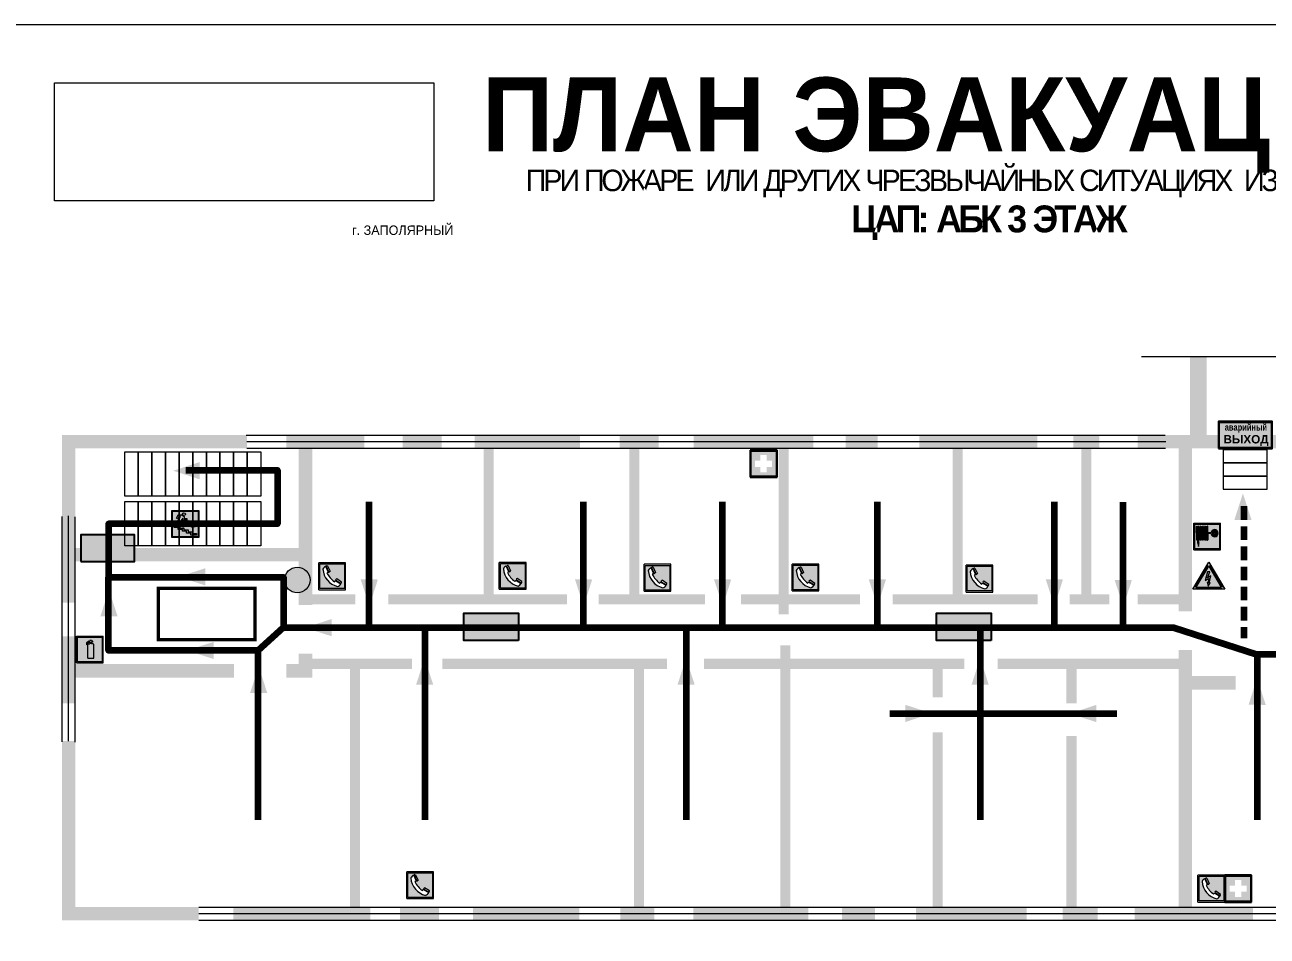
# Model space of a CAD drawing. Header units: millimetres. Extents: x 13114 to 67229, y 22859 to 38520.
# Drawn here: x 30432.7 to 30803, y 36468.5 to 36740.1 of the extents above; entities that cross this region are included whole.
import ezdxf

# ---------------------------------------------------------------- set-up
doc = ezdxf.new("R2010")
doc.units = ezdxf.units.MM
doc.linetypes.add('{ Wide Dash }', pattern=[12, 4, -2, 4, -2])
doc.layers.add('План_Штампы', color=7, linetype='Continuous')
doc.styles.add('обычный', font='arial.ttf')
picture_1 = doc.add_image_def('image1.jpg', size_in_pixel=(337, 105))

# ---------------------------------------------------------------- blocks, each defined once
blk = doc.blocks.new('A$C7B4425F7')
at = {"true_color": 0xffffff}
blk.add_hatch(color=7, dxfattribs=at).paths.add_polyline_path([(0, 0), (-16, 0), (-16, -8), (0, -8)])
h = blk.add_hatch(color=126)
h.paths.add_polyline_path([(-0.2, -0.2), (-15.8, -0.2), (-15.8, -7.8), (-0.2, -7.8)])
h.paths.add_polyline_path([(-11.76, -2.03), (-11.76, -3.66), (-11.17, -3.66, -0.568275), (-11.17, -6.18), (-12.58, -6.18), (-12.58, -2.03)], flags=16)
h.paths.add_polyline_path([(-13.33, -4.12, -0.495768), (-13.59, -6.18), (-15.03, -6.18), (-15.03, -2.03), (-13.59, -2.03, -0.487973)], flags=16)
h.paths.add_polyline_path([(-10.25, -2.03), (-9.48, -2.03), (-9.48, -6.18), (-10.25, -6.18)], flags=16)
h.paths.add_polyline_path([(-13.84, -3.69), (-14.24, -3.69), (-14.24, -3.03), (-13.9, -3.03, -0.692621)], flags=0)
h.paths.add_polyline_path([(-9.15, -2.03), (-8.4, -2.03), (-8.04, -3.07), (-7.68, -2.03), (-6.93, -2.03), (-7.64, -4.1), (-6.93, -6.18), (-7.68, -6.18), (-8.04, -5.14), (-8.4, -6.18), (-9.15, -6.18), (-8.44, -4.1)], flags=16)
h.paths.add_polyline_path([(-11.76, -4.46), (-11.42, -4.46, -0.692621), (-11.36, -5.12), (-11.76, -5.12)], flags=0)
h.paths.add_polyline_path([(-13.9, -5.2), (-14.24, -5.2), (-14.24, -4.55), (-13.84, -4.55, -0.708038)], flags=0)
edge = h.paths.add_edge_path(flags=16)
edge.add_ellipse((-5.51, -4.08), major_axis=(0, 2.05), ratio=0.586184, start_angle=0, end_angle=360)
edge = h.paths.add_edge_path(flags=0)
edge.add_ellipse((-5.51, -4.08), major_axis=(0, 1.14), ratio=0.454828, start_angle=0, end_angle=360)
h.paths.add_polyline_path([(-4.13, -4.96, 0.377264), (-3.48, -4.52, 0.0555), (-3.16, -2.03), (-1.66, -2.03), (-1.66, -4.96), (-0.96, -4.96), (-0.96, -7.01), (-1.75, -7.01), (-1.75, -6.18), (-3.3, -6.18), (-3.3, -7.02), (-4.13, -7.02)], flags=16)
h.paths.add_polyline_path([(-2.73, -2.91), (-2.28, -2.91), (-2.28, -4.96), (-3.05, -4.96, 0.079136)], flags=0)
at = {"color": 126}
blk.add_lwpolyline([(-16, -8), (0, -8), (0, 0), (-16, 0)], close=True, dxfattribs=at)
blk = doc.blocks.new('вниз')
at = {"lineweight": 0, "true_color": 0xffffff}
h = blk.add_hatch(color=7, dxfattribs=at)
h.dxf.hatch_style = 1
h.paths.add_polyline_path([(40994.51, -4472.22), (40986.51, -4472.22), (40986.51, -4480.22), (40994.51, -4480.22)])
h.paths.add_polyline_path([(40994.31, -4472.42), (40994.31, -4480.01), (40986.71, -4480.01), (40986.71, -4472.42)], flags=16)
h.paths.add_polyline_path([(40988.43, -4473.53), (40989.43, -4473.53), (40990.19, -4473.96), (40990.19, -4474.6), (40991, -4474.6), (40991, -4475.06), (40989.73, -4475.06), (40989.73, -4474.46), (40989.3, -4475.18), (40990.17, -4475.7), (40990.17, -4477.11), (40989.63, -4477.11), (40989.63, -4476.01), (40988.94, -4475.59), (40988.94, -4476.46), (40988.94, -4476.46), (40987.47, -4476.46), (40987.26, -4476.46), (40987.26, -4475.92), (40988.4, -4475.92), (40988.4, -4475.2), (40989.1, -4473.99), (40988.66, -4473.99), (40988.24, -4474.7), (40987.86, -4474.47), (40988.41, -4473.56)], flags=0)
h.paths.add_polyline_path([(40990.55, -4473.29, -1), (40989.69, -4473.29, -1)], flags=0)
h.paths.add_polyline_path([(40988.85, -4476.89), (40988.85, -4477.43), (40990.1, -4477.43), (40990.1, -4477.99), (40991.34, -4477.99), (40991.34, -4478.54), (40992.59, -4478.54), (40992.59, -4479.09), (40993.83, -4479.09), (40993.83, -4479.52), (40992.17, -4479.52), (40992.17, -4478.97), (40990.91, -4478.97), (40990.91, -4478.41), (40989.68, -4478.41), (40989.68, -4477.86), (40988.43, -4477.86), (40988.43, -4477.31), (40987.6, -4477.31), (40987.18, -4477.31), (40987.18, -4476.89)], flags=0)
h.paths.add_polyline_path([(40991.61, -4475.33), (40993.12, -4476.2), (40992.9, -4475.27), (40993.48, -4475.6), (40993.83, -4476.88), (40992.56, -4477.22), (40991.97, -4476.88), (40992.9, -4476.61), (40991.38, -4475.74), (40991.58, -4475.39)], flags=0)
h.paths.add_polyline_path([(40990.19, -4473.96), (40989.43, -4473.53), (40988.43, -4473.53), (40988.41, -4473.56), (40987.86, -4474.47), (40988.24, -4474.7), (40988.66, -4473.99), (40989.1, -4473.99), (40988.4, -4475.2), (40988.4, -4475.92), (40987.26, -4475.92), (40987.26, -4476.46), (40987.47, -4476.46), (40988.94, -4476.46), (40988.94, -4476.27), (40988.94, -4475.59), (40989.63, -4476.01), (40989.63, -4477.11), (40990.17, -4477.11), (40990.17, -4475.7), (40989.3, -4475.18), (40989.73, -4474.46), (40989.73, -4475.06), (40991, -4475.06), (40991, -4474.6), (40990.19, -4474.6)], flags=0)
h.paths.add_polyline_path([(40990.55, -4473.29, 1), (40989.69, -4473.29, 1)], flags=0)
h.paths.add_polyline_path([(40991.61, -4475.33), (40991.58, -4475.39), (40991.38, -4475.74), (40992.9, -4476.61), (40991.97, -4476.88), (40992.56, -4477.22), (40993.83, -4476.88), (40993.48, -4475.6), (40992.9, -4475.27), (40993.12, -4476.2)], flags=0)
h.paths.add_polyline_path([(40990.1, -4477.43), (40988.85, -4477.43), (40988.85, -4476.89), (40987.18, -4476.89), (40987.18, -4477.31), (40987.6, -4477.31), (40988.43, -4477.31), (40988.43, -4477.86), (40989.68, -4477.86), (40989.68, -4478.41), (40990.91, -4478.41), (40990.91, -4478.97), (40992.17, -4478.97), (40992.17, -4479.52), (40993.83, -4479.52), (40993.83, -4479.09), (40992.59, -4479.09), (40992.59, -4478.54), (40991.34, -4478.54), (40991.34, -4477.99), (40990.1, -4477.99)], flags=0)
at = {"lineweight": 0}
h = blk.add_hatch(color=126, dxfattribs=at)
h.dxf.hatch_style = 1
h.paths.add_polyline_path([(40994.31, -4472.42), (40986.71, -4472.42), (40986.71, -4480.01), (40994.31, -4480.01)])
h.paths.add_polyline_path([(40988.43, -4473.53), (40989.43, -4473.53), (40990.19, -4473.96), (40990.19, -4474.6), (40991, -4474.6), (40991, -4475.06), (40989.73, -4475.06), (40989.73, -4474.46), (40989.3, -4475.18), (40990.17, -4475.7), (40990.17, -4477.11), (40989.63, -4477.11), (40989.63, -4476.01), (40988.94, -4475.59), (40988.94, -4476.46), (40988.94, -4476.46), (40987.47, -4476.46), (40987.26, -4476.46), (40987.26, -4475.92), (40988.4, -4475.92), (40988.4, -4475.2), (40989.1, -4473.99), (40988.66, -4473.99), (40988.24, -4474.7), (40987.86, -4474.47), (40988.41, -4473.56)], flags=16)
h.paths.add_polyline_path([(40990.55, -4473.29, -1), (40989.69, -4473.29, -1)], flags=16)
h.paths.add_polyline_path([(40988.85, -4476.89), (40988.85, -4477.43), (40990.1, -4477.43), (40990.1, -4477.99), (40991.34, -4477.99), (40991.34, -4478.54), (40992.59, -4478.54), (40992.59, -4479.09), (40993.83, -4479.09), (40993.83, -4479.52), (40992.17, -4479.52), (40992.17, -4478.97), (40990.91, -4478.97), (40990.91, -4478.41), (40989.68, -4478.41), (40989.68, -4477.86), (40988.43, -4477.86), (40988.43, -4477.31), (40987.6, -4477.31), (40987.18, -4477.31), (40987.18, -4476.89)], flags=16)
h.paths.add_polyline_path([(40991.61, -4475.33), (40993.12, -4476.2), (40992.9, -4475.27), (40993.48, -4475.6), (40993.83, -4476.88), (40992.56, -4477.22), (40991.97, -4476.88), (40992.9, -4476.61), (40991.38, -4475.74), (40991.58, -4475.39)], flags=16)
at = {"lineweight": 0, "true_color": 0xffffff}
h = blk.add_hatch(color=7, dxfattribs=at)
h.dxf.hatch_style = 1
h.paths.add_polyline_path([(40989.73, -4474.46), (40989.73, -4475.06), (40991, -4475.06), (40991, -4474.6), (40990.19, -4474.6), (40990.19, -4473.96), (40989.43, -4473.53), (40988.43, -4473.53), (40988.41, -4473.56), (40987.86, -4474.47), (40988.24, -4474.7), (40988.66, -4473.99), (40989.1, -4473.99), (40988.4, -4475.2), (40988.4, -4475.92), (40987.26, -4475.92), (40987.26, -4476.46), (40987.47, -4476.46), (40988.94, -4476.46), (40988.94, -4475.59), (40989.63, -4476.01), (40989.63, -4477.11), (40990.17, -4477.11), (40990.17, -4475.7), (40989.3, -4475.18)])
h.paths.add_polyline_path([(40989.69, -4473.29, 1), (40990.55, -4473.29, 1)])
h.paths.add_polyline_path([(40991.61, -4475.33), (40991.58, -4475.39), (40991.38, -4475.74), (40992.9, -4476.61), (40991.97, -4476.88), (40992.56, -4477.22), (40993.83, -4476.88), (40993.48, -4475.6), (40992.9, -4475.27), (40993.12, -4476.2)])
h.paths.add_polyline_path([(40990.1, -4477.43), (40988.85, -4477.43), (40988.85, -4476.89), (40987.18, -4476.89), (40987.18, -4477.31), (40987.6, -4477.31), (40988.43, -4477.31), (40988.43, -4477.86), (40989.68, -4477.86), (40989.68, -4478.41), (40990.91, -4478.41), (40990.91, -4478.97), (40992.17, -4478.97), (40992.17, -4479.52), (40993.83, -4479.52), (40993.83, -4479.09), (40992.59, -4479.09), (40992.59, -4478.54), (40991.34, -4478.54), (40991.34, -4477.99), (40990.1, -4477.99)])
at = {"color": 126, "lineweight": 0}
for points in [[(40986.51, -4472.22), (40994.51, -4472.22), (40994.51, -4480.22), (40986.51, -4480.22)], [(40986.71, -4472.42), (40994.31, -4472.42), (40994.31, -4480.01), (40986.71, -4480.01)]]:
    blk.add_lwpolyline(points, close=True, dxfattribs=at)
for points in [[(40987.6, -4477.31), (40987.18, -4477.31), (40987.18, -4476.89), (40988.85, -4476.89), (40988.85, -4477.43), (40990.1, -4477.43), (40990.1, -4477.99), (40991.34, -4477.99), (40991.34, -4478.54), (40992.59, -4478.54), (40992.59, -4479.09), (40993.83, -4479.09), (40993.83, -4479.52), (40992.17, -4479.52), (40992.17, -4478.97), (40990.91, -4478.97), (40990.91, -4478.41), (40989.68, -4478.41), (40989.68, -4477.86), (40988.43, -4477.86), (40988.43, -4477.31), (40987.6, -4477.31)], [(40987.47, -4476.46), (40987.26, -4476.46), (40987.26, -4475.92), (40988.4, -4475.92), (40988.4, -4475.2), (40989.1, -4473.99), (40988.66, -4473.99), (40988.24, -4474.7), (40987.86, -4474.47), (40988.41, -4473.56), (40988.43, -4473.53), (40989.43, -4473.53), (40990.19, -4473.96), (40990.19, -4474.6), (40991, -4474.6), (40991, -4475.06), (40989.73, -4475.06), (40989.73, -4474.46), (40989.3, -4475.18), (40990.17, -4475.7), (40990.17, -4477.11), (40989.63, -4477.11), (40989.63, -4476.01), (40988.94, -4475.59), (40988.94, -4476.46)], [(40987.47, -4476.46), (40988.94, -4476.46), (40988.94, -4476.27)], [(40991.58, -4475.39), (40991.38, -4475.74), (40992.9, -4476.61), (40991.97, -4476.88), (40992.56, -4477.22), (40993.83, -4476.88), (40993.48, -4475.6), (40992.9, -4475.27), (40993.12, -4476.2), (40991.61, -4475.33), (40991.58, -4475.39)]]:
    blk.add_lwpolyline(points, dxfattribs=at)
blk.add_circle((40990.12, -4473.29), 0.432, dxfattribs=at)
blk = doc.blocks.new('A$C32E8229D')
at = {"true_color": 0xffffff}
blk.add_hatch(color=7, dxfattribs=at).paths.add_polyline_path([(0, 0), (0, -8), (16, -8), (16, 0)])
h = blk.add_hatch(color=126)
h.paths.add_polyline_path([(0.2, -0.2), (15.8, -0.2), (15.8, -7.8), (0.2, -7.8)])
h.paths.add_polyline_path([(13.49, -2.05), (12.08, -2.05), (11.37, -2.63, 0.162397), (11.29, -2.84), (11.29, -3.63), (10.35, -3.63), (10.35, -4.05), (11.68, -4.05), (11.68, -3.48), (12.26, -4.28), (11.29, -5.1), (11.29, -6.78), (11.85, -6.78), (11.85, -5.44), (12.8, -4.64), (12.8, -5.94), (14.46, -5.94), (14.46, -5.39), (13.45, -5.39), (13.45, -3.97), (12.46, -2.59), (13.15, -2.59), (13.69, -3.34), (14.18, -3)], flags=16)
h.paths.add_polyline_path([(10.74, -1.82, 1), (11.8, -1.82, 1)], flags=16)
h.paths.add_polyline_path([(9.39, -3.59), (5.99, -3.59), (6.56, -3.03), (5.91, -3.03), (5.1, -3.83), (5.91, -4.64), (6.56, -4.64), (5.99, -4.09), (9.39, -4.09)], flags=16)
h.paths.add_polyline_path([(4.29, -1.08), (1.72, -1.08), (1.72, -6.6), (4.29, -6.6)], flags=16)
at = {"color": 126}
blk.add_lwpolyline([(16, -8), (0, -8), (0, 0), (16, 0)], close=True, dxfattribs=at)
blk = doc.blocks.new('A$C7B8C2D5B')
at = {"lineweight": 0}
h = blk.add_hatch(color=5, dxfattribs=at)
h.dxf.hatch_style = 1
h.paths.add_polyline_path([(1.4, -3.02, 1), (-2.11, -3.02, 1)])
at = {"color": 5, "lineweight": 0}
blk.add_circle((-0.36, -3.02), 1.75, dxfattribs=at)
blk = doc.blocks.new('A$C41C009D9')
at = {"true_color": 0xffffff}
blk.add_hatch(color=7, dxfattribs=at).paths.add_polyline_path([(0, 8), (-16, 8), (-16, 0), (0, 0)])
h = blk.add_hatch(color=126)
h.dxf.hatch_style = 1
h.paths.add_polyline_path([(-15.8, 7.8), (-15.8, 0.2), (-0.2, 0.2), (-0.2, 7.8)])
at = {"color": 126}
for points in [[(-16, 0), (0, 0), (0, 8), (-16, 8)], [(-16, 0), (0, 0), (0, 8), (-16, 8)], [(-15.8, 7.8), (-0.2, 7.8), (-0.2, 0.2), (-15.8, 0.2)]]:
    blk.add_lwpolyline(points, close=True, dxfattribs=at)
at = {"color": 7, "true_color": 0xffffff, "insert": (-15.8, 7.3), "char_height": 2.5, "width": 15.5999, "attachment_point": 1, "style": 'обычный'}
blk.add_mtext('\\pi1.6133;{\\fArial|b1|i0|c204|p34;\\H0.8x;\\W0.8;аварийный\\H1.25x;\\W1;\\P\\pi1.2327;ВЫХОД}', dxfattribs=at)
blk = doc.blocks.new('A$C3AD82952')
at = {"true_color": 0xf5f5ff}
h = blk.add_hatch(color=7, dxfattribs=at)
h.dxf.hatch_style = 1
h.paths.add_polyline_path([(8.21, 8.73, 0.414214), (7.89, 9.05), (7.22, 9.05), (7.22, 9.92), (7.59, 9.92, 1), (7.57, 10.36), (7.22, 10.36), (7.22, 10.6), (6.43, 10.6), (6.43, 10.36), (6.01, 10.36), (4.74, 9.59), (4.74, 8.69), (4.98, 8.73), (4.98, 9.26), (6.12, 9.91), (6.43, 9.91), (6.43, 9.05), (5.76, 9.05, 0.414214), (5.44, 8.73), (5.44, 2.2), (8.21, 2.2)], flags=0)
h.paths.add_polyline_path([(12.8, 12.8), (0, 12.8), (0, 0), (12.8, 0)])
h.paths.add_polyline_path([(0.51, 12.29), (12.29, 12.29), (12.29, 0.51), (0.51, 0.51)], flags=16)
h.paths.add_polyline_path([(4.74, 9.59), (6.01, 10.36), (6.43, 10.36), (6.43, 10.6), (7.22, 10.6), (7.22, 10.36), (7.59, 10.36, -0.94586), (7.59, 9.92), (7.22, 9.92), (7.22, 9.05), (7.89, 9.05, -0.414214), (8.21, 8.73), (8.21, 2.2), (5.44, 2.2), (5.44, 8.73, -0.414214), (5.76, 9.05), (6.43, 9.05), (6.43, 9.91), (6.12, 9.91), (4.98, 9.26), (4.98, 8.73), (4.74, 8.69)], flags=0)
h = blk.add_hatch(color=242)
h.dxf.hatch_style = 1
h.paths.add_polyline_path([(12.29, 12.29), (0.51, 12.29), (0.51, 0.51), (12.29, 0.51)])
h.paths.add_polyline_path([(4.74, 8.69), (4.74, 9.59), (6.01, 10.36), (6.43, 10.36), (6.43, 10.6), (7.22, 10.6), (7.22, 10.36), (7.59, 10.36, -0.94586), (7.59, 9.92), (7.22, 9.92), (7.22, 9.05), (7.89, 9.05, -0.414214), (8.21, 8.73), (8.21, 2.2), (5.44, 2.2), (5.44, 8.73, -0.414214), (5.76, 9.05), (6.43, 9.05), (6.43, 9.91), (6.12, 9.91), (4.98, 9.26), (4.98, 8.73)], flags=16)
h = blk.add_hatch(color=7, dxfattribs=at)
h.dxf.hatch_style = 1
h.paths.add_polyline_path([(8.21, 8.73, 0.414214), (7.89, 9.05), (7.22, 9.05), (7.22, 9.92), (7.59, 9.92, 1), (7.57, 10.36), (7.22, 10.36), (7.22, 10.6), (6.43, 10.6), (6.43, 10.36), (6.01, 10.36), (4.74, 9.59), (4.74, 8.69), (4.98, 8.73), (4.98, 9.26), (6.12, 9.91), (6.43, 9.91), (6.43, 9.05), (5.76, 9.05, 0.414214), (5.44, 8.73), (5.44, 2.2), (8.21, 2.2)])
at = {"color": 242, "lineweight": 5}
for p, q in [((0, 0), (0, 12.8)), ((0, 12.8), (12.8, 12.8)), ((12.8, 0), (12.8, 12.8)), ((6.01, 10.36), (4.74, 9.59)), ((4.74, 9.59), (4.74, 8.69)), ((4.74, 8.69), (4.98, 8.73)), ((4.98, 9.26), (6.12, 9.91)), ((4.98, 8.73), (4.98, 9.26)), ((5.44, 2.2), (5.44, 8.73)), ((5.76, 9.05), (6.43, 9.05)), ((6.01, 10.36), (6.43, 10.36)), ((6.12, 9.91), (6.43, 9.91)), ((7.22, 10.6), (6.43, 10.6)), ((6.43, 10.6), (6.43, 10.36)), ((6.43, 9.91), (6.43, 9.05)), ((7.22, 10.36), (7.22, 10.6)), ((7.59, 10.36), (7.22, 10.36)), ((7.22, 9.05), (7.22, 9.92)), ((7.59, 9.92), (7.22, 9.92)), ((7.89, 9.05), (7.22, 9.05)), ((8.21, 2.2), (8.21, 8.73)), ((0, 0), (12.8, 0)), ((5.44, 2.2), (8.21, 2.2))]:
    blk.add_line(p, q, dxfattribs=at)
blk.add_lwpolyline([(0.51, 12.29), (12.29, 12.29), (12.29, 0.51), (0.51, 0.51)], close=True, dxfattribs=at)
for centre, radius, start, end in [((5.76, 8.73), 0.32, 90, 180), ((7.58, 10.14), 0.223, 273.18746, 86.81254), ((7.89, 8.73), 0.32, 0, 90)]:
    blk.add_arc(centre, radius, start, end, dxfattribs=at)
blk = doc.blocks.new('A$C456E1F9C')
at = {"lineweight": 5}
h = blk.add_hatch(color=242, dxfattribs=at)
h.paths.add_polyline_path([(0.51, -1.47), (0.51, -13.26), (12.29, -13.26), (12.29, -1.47)])
h.paths.add_polyline_path([(5.42, -4.95, -0.254479), (4.78, -5.4), (3.52, -2.53, -0.209735), (4.23, -2.4)], flags=16)
h.paths.add_polyline_path([(8.53, -8.6), (10.87, -10.17), (10.54, -10.76), (8.03, -9.13, -0.192251)], flags=16)
h.paths.add_polyline_path([(4.61, -5.49, 0.005518), (3.87, -5.72, 0.128647), (7.49, -10.01, 0.00809), (7.83, -9.33), (10.47, -10.97, -0.16736), (8.99, -12.25, -0.327862), (1.95, -3.95, -0.166952), (3.36, -2.62)], flags=16)
at = {"color": 242, "lineweight": 5}
for p, q in [((0, -13.77), (0, -0.97)), ((12.8, -0.97), (0, -0.97)), ((4.61, -5.49), (3.36, -2.62)), ((3.52, -2.53), (4.78, -5.4)), ((4.23, -2.4), (5.42, -4.95)), ((12.8, -13.77), (12.8, -0.97)), ((7.83, -9.33), (10.47, -10.97)), ((8.03, -9.13), (10.54, -10.76)), ((10.81, -10.12), (8.53, -8.6)), ((10.54, -10.76), (10.8, -10.3)), ((10.8, -10.3), (10.81, -10.12)), ((0, -13.77), (12.8, -13.77))]:
    blk.add_line(p, q, dxfattribs=at)
blk.add_lwpolyline([(0.51, -1.47), (12.29, -1.47), (12.29, -13.26), (0.51, -13.26)], close=True, dxfattribs=at)
for centre, radius, start, end in [((4.59, -5.34), 2.99, 114.28453, 152.19739), ((11.12, -3.31), 9.19, 183.99153, 256.60086), ((4.02, -3.27), 0.891, 76.32839, 123.70924), ((14.98, -39.1), 35.17, 107.14873, 108.41345), ((13.86, -0.94), 11.08, 205.55365, 234.87622), ((4.68, -4.59), 0.824, 276.9621, 334.07228), ((-13.31, 0.8), 23.44, 332.54871, 334.40268), ((8.94, -9.5), 0.989, 114.40924, 157.93883), ((7.87, -9.46), 3, 291.92908, 329.9329)]:
    blk.add_arc(centre, radius, start, end, dxfattribs=at)
blk = doc.blocks.new('A$C18900ED3')
h = blk.add_hatch(color=126)
h.paths.add_polyline_path([(-0.18, -0.18), (-7.02, -0.18), (-7.02, -7.02), (-0.18, -7.02)])
h.paths.add_polyline_path([(-5.89, -4.46), (-5.89, -2.77), (-4.46, -2.77), (-4.46, -1.31), (-2.77, -1.31), (-2.77, -2.77), (-1.33, -2.77), (-1.33, -4.46), (-2.77, -4.46), (-2.77, -5.89), (-4.46, -5.89), (-4.46, -4.46)], flags=16)
at = {"color": 126}
for p, q in [((-7.2, 0), (-7.2, -7.2)), ((0, 0), (-7.2, 0)), ((0, -7.2), (0, 0)), ((-7.02, -7.02), (-7.02, -0.18)), ((-7.02, -0.18), (-0.18, -0.18)), ((-0.18, -0.18), (-0.18, -7.02)), ((-7.2, -7.2), (0, -7.2)), ((-0.18, -7.02), (-7.02, -7.02))]:
    blk.add_line(p, q, dxfattribs=at)
blk = doc.blocks.new('A$C37112FD5')
at = {"true_color": 0xf5f5ff}
h = blk.add_hatch(color=7, dxfattribs=at)
h.dxf.hatch_style = 1
h.paths.add_polyline_path([(12.8, -7.4), (0, -7.4), (0, -20.2), (12.8, -20.2)])
h.paths.add_polyline_path([(12.29, -7.91), (12.29, -19.69), (0.51, -19.69), (0.51, -7.91)], flags=16)
h.paths.add_polyline_path([(4.98, -9.04, -0.42597), (5.17, -9.22), (5.17, -12.25), (5.17, -15.29, -0.432244), (4.98, -15.47), (4.83, -15.47, -0.42597), (4.64, -15.29), (4.64, -12.25), (4.64, -9.22, -0.432244), (4.83, -9.04)], flags=0)
h.paths.add_polyline_path([(4.28, -9.22), (4.28, -12.25), (4.28, -15.29, -0.432244), (4.09, -15.47), (3.94, -15.47, -0.42597), (3.75, -15.29), (3.75, -12.25), (3.75, -9.22, -0.432244), (3.94, -9.04), (4.09, -9.04, -0.42597)], flags=0)
h.paths.add_polyline_path([(5.72, -9.04), (5.87, -9.04, -0.42597), (6.06, -9.22), (6.06, -12.25), (6.06, -15.29, -0.432244), (5.87, -15.47), (5.72, -15.47, -0.42597), (5.53, -15.29), (5.53, -12.25), (5.53, -9.22, -0.432244)], flags=0)
h.paths.add_polyline_path([(6.42, -8.9), (6.5, -8.9, -0.42597), (6.69, -9.08), (6.69, -12.03), (8.21, -12.03, -15.824349), (8.21, -12.47), (6.69, -12.47), (6.69, -15.42, -0.432244), (6.5, -15.6), (6.42, -15.6)], flags=0)
h.paths.add_polyline_path([(3.39, -9.22), (3.39, -12.25), (3.39, -15.29, -0.432244), (3.2, -15.47), (3.05, -15.47, -0.42597), (2.85, -15.29), (2.85, -12.25), (2.85, -9.22, -0.432244), (3.05, -9.04), (3.2, -9.04, -0.42597)], flags=0)
h.paths.add_polyline_path([(2.5, -9.22), (2.5, -16.71), (1.96, -16.71), (1.96, -9.22, -0.432244), (2.15, -9.04), (2.31, -9.04, -0.42597)], flags=0)
h.paths.add_polyline_path([(1.61, -8.9), (1.61, -15.6), (1.57, -15.6, -0.42597), (1.37, -15.42), (1.37, -12.03), (1.37, -9.09, -0.432244), (1.57, -8.9)], flags=0)
h.paths.add_polyline_path([(9.76, -10.81), (9.76, -12.03), (8.49, -12.03, -0.336371)], flags=0)
h.paths.add_polyline_path([(8.49, -12.47), (9.76, -12.47), (9.76, -13.7, -0.336371)], flags=0)
h.paths.add_polyline_path([(10.11, -10.81, -0.336371), (11.38, -12.03), (10.11, -12.03)], flags=0)
h.paths.add_polyline_path([(10.11, -12.47), (11.38, -12.47, -0.336371), (10.11, -13.7)], flags=0)
h.paths.add_polyline_path([(2.5, -16.84), (2.5, -17.05), (1.97, -17.05), (1.97, -16.84)], flags=0)
h.paths.add_polyline_path([(2.5, -17.24, -0.033778), (2.24, -18.6, -0.033778), (1.97, -17.24)], flags=0)
h = blk.add_hatch(color=242)
h.dxf.hatch_style = 1
h.paths.add_polyline_path([(12.29, -7.91), (0.51, -7.91), (0.51, -19.69), (12.29, -19.69)])
h.paths.add_polyline_path([(6.42, -15.6), (6.42, -8.9), (6.5, -8.9, -0.42597), (6.69, -9.08), (6.69, -12.03), (8.21, -12.03, -15.824349), (8.21, -12.47), (6.69, -12.47), (6.69, -15.42, -0.432244), (6.5, -15.6)], flags=16)
h.paths.add_polyline_path([(5.87, -15.47), (5.72, -15.47, -0.42597), (5.53, -15.29), (5.53, -12.25), (5.53, -9.22, -0.432244), (5.72, -9.04), (5.87, -9.04, -0.42597), (6.06, -9.22), (6.06, -12.25), (6.06, -15.29, -0.432244)], flags=16)
h.paths.add_polyline_path([(4.98, -15.47), (4.83, -15.47, -0.42597), (4.64, -15.29), (4.64, -12.25), (4.64, -9.22, -0.432244), (4.83, -9.04), (4.98, -9.04, -0.42597), (5.17, -9.22), (5.17, -12.25), (5.17, -15.29, -0.432244)], flags=16)
h.paths.add_polyline_path([(4.09, -15.47), (3.94, -15.47, -0.42597), (3.75, -15.29), (3.75, -12.25), (3.75, -9.22, -0.432244), (3.94, -9.04), (4.09, -9.04, -0.42597), (4.28, -9.22), (4.28, -12.25), (4.28, -15.29, -0.432244)], flags=16)
h.paths.add_polyline_path([(3.2, -15.47), (3.05, -15.47, -0.42597), (2.85, -15.29), (2.85, -12.25), (2.85, -9.22, -0.432244), (3.05, -9.04), (3.2, -9.04, -0.42597), (3.39, -9.22), (3.39, -12.25), (3.39, -15.29, -0.432244)], flags=16)
h.paths.add_polyline_path([(2.5, -17.05), (1.97, -17.05), (1.97, -16.84), (2.5, -16.84)], flags=16)
h.paths.add_polyline_path([(2.5, -17.24, -0.033778), (2.24, -18.6, -0.033778), (1.97, -17.24)], flags=16)
h.paths.add_polyline_path([(2.5, -16.71), (1.96, -16.71), (1.96, -9.22, -0.432244), (2.15, -9.04), (2.31, -9.04, -0.42597), (2.5, -9.22)], flags=16)
h.paths.add_polyline_path([(1.61, -15.6), (1.57, -15.6, -0.42597), (1.37, -15.42), (1.37, -12.03), (1.37, -9.09, -0.432244), (1.57, -8.9), (1.61, -8.9)], flags=16)
h.paths.add_polyline_path([(8.49, -12.47), (9.76, -12.47), (9.76, -13.7, -0.336371)], flags=0)
h.paths.add_polyline_path([(10.11, -13.7), (10.11, -12.47), (11.38, -12.47, -0.336371)], flags=0)
h.paths.add_polyline_path([(8.49, -12.03, -0.336371), (9.76, -10.81), (9.76, -12.03)], flags=0)
h.paths.add_polyline_path([(10.11, -12.03), (10.11, -10.81, -0.336371), (11.38, -12.03)], flags=0)
h = blk.add_hatch(color=7, dxfattribs=at)
h.dxf.hatch_style = 1
h.paths.add_polyline_path([(1.61, -8.9), (1.57, -8.9, 0.432244), (1.37, -9.09), (1.37, -12.03), (1.37, -15.42, 0.42597), (1.57, -15.6), (1.61, -15.6)])
h.paths.add_polyline_path([(2.5, -9.22, 0.42597), (2.31, -9.04), (2.15, -9.04, 0.432244), (1.96, -9.22), (1.96, -16.71), (2.5, -16.71)])
h.paths.add_polyline_path([(2.5, -16.84), (1.97, -16.84), (1.97, -17.05), (2.5, -17.05)])
h.paths.add_polyline_path([(2.5, -17.24), (1.97, -17.24, 0.033778), (2.24, -18.6, 0.033778)])
h.paths.add_polyline_path([(3.39, -12.25), (3.39, -9.22, 0.42597), (3.2, -9.04), (3.05, -9.04, 0.432244), (2.85, -9.22), (2.85, -12.25), (2.85, -15.29, 0.42597), (3.05, -15.47), (3.2, -15.47, 0.432244), (3.39, -15.29)])
h.paths.add_polyline_path([(4.28, -12.25), (4.28, -9.22, 0.42597), (4.09, -9.04), (3.94, -9.04, 0.432244), (3.75, -9.22), (3.75, -12.25), (3.75, -15.29, 0.42597), (3.94, -15.47), (4.09, -15.47, 0.432244), (4.28, -15.29)])
h.paths.add_polyline_path([(5.17, -12.25), (5.17, -9.22, 0.42597), (4.98, -9.04), (4.83, -9.04, 0.432244), (4.64, -9.22), (4.64, -12.25), (4.64, -15.29, 0.42597), (4.83, -15.47), (4.98, -15.47, 0.432244), (5.17, -15.29)])
h.paths.add_polyline_path([(6.06, -12.25), (6.06, -9.22, 0.42597), (5.87, -9.04), (5.72, -9.04, 0.432244), (5.53, -9.22), (5.53, -12.25), (5.53, -15.29, 0.42597), (5.72, -15.47), (5.87, -15.47, 0.432244), (6.06, -15.29)])
h.paths.add_polyline_path([(6.69, -12.47), (8.21, -12.47, 15.824349), (8.21, -12.03), (6.69, -12.03), (6.69, -9.08, 0.42597), (6.5, -8.9), (6.42, -8.9), (6.42, -15.6), (6.5, -15.6, 0.432244), (6.69, -15.42)])
h.paths.add_polyline_path([(8.49, -12.47), (9.76, -12.47), (9.76, -13.7, -0.336371)], flags=16)
h.paths.add_polyline_path([(8.49, -12.03, -0.336371), (9.76, -10.81), (9.76, -12.03)], flags=16)
h.paths.add_polyline_path([(10.11, -12.47), (11.38, -12.47, -0.336371), (10.11, -13.7)], flags=16)
h.paths.add_polyline_path([(10.11, -12.03), (10.11, -10.81, -0.336371), (11.38, -12.03)], flags=16)
h = blk.add_hatch(color=242)
h.dxf.hatch_style = 1
h.paths.add_polyline_path([(9.76, -10.81, 0.336371), (8.49, -12.03), (9.76, -12.03)])
h.paths.add_polyline_path([(10.11, -10.81), (10.11, -12.03), (11.38, -12.03, 0.336371)])
h.paths.add_polyline_path([(11.38, -12.47), (10.11, -12.47), (10.11, -13.7, 0.336371)])
h.paths.add_polyline_path([(9.76, -12.47), (8.49, -12.47, 0.336371), (9.76, -13.7)])
at = {"color": 242, "lineweight": 5}
for p, q in [((0, -20.2), (0, -7.4)), ((0, -7.4), (12.8, -7.4)), ((1.37, -12.03), (1.37, -9.08)), ((1.57, -8.9), (1.61, -8.9)), ((1.61, -8.9), (1.61, -15.6)), ((1.96, -16.71), (1.96, -9.22)), ((2.15, -9.04), (2.31, -9.04)), ((2.5, -16.71), (2.5, -9.22)), ((2.85, -12.25), (2.85, -9.22)), ((3.05, -9.04), (3.2, -9.04)), ((3.39, -12.25), (3.39, -9.22)), ((3.75, -12.25), (3.75, -9.22)), ((3.94, -9.04), (4.09, -9.04)), ((4.28, -12.25), (4.28, -9.22)), ((4.64, -12.25), (4.64, -9.22)), ((4.83, -9.04), (4.98, -9.04)), ((5.17, -12.25), (5.17, -9.22)), ((5.53, -12.25), (5.53, -9.22)), ((5.72, -9.04), (5.87, -9.04)), ((6.06, -12.25), (6.06, -9.22)), ((6.42, -8.9), (6.42, -15.6)), ((6.5, -8.9), (6.42, -8.9)), ((6.69, -12.03), (6.69, -9.08)), ((9.76, -10.81), (9.76, -12.03)), ((10.11, -10.81), (10.11, -12.03)), ((12.8, -20.2), (12.8, -7.4)), ((1.37, -12.03), (1.37, -15.42)), ((1.57, -15.6), (1.61, -15.6)), ((1.96, -16.71), (2.5, -16.71)), ((1.97, -16.84), (2.5, -16.84)), ((1.97, -17.05), (1.97, -16.84)), ((2.5, -17.05), (1.97, -17.05)), ((1.97, -17.24), (2.5, -17.24)), ((2.5, -16.84), (2.5, -17.05)), ((2.85, -12.25), (2.85, -15.29)), ((3.05, -15.47), (3.2, -15.47)), ((3.39, -12.25), (3.39, -15.29)), ((3.75, -12.25), (3.75, -15.29)), ((3.94, -15.47), (4.09, -15.47)), ((4.28, -12.25), (4.28, -15.29)), ((4.64, -12.25), (4.64, -15.29)), ((4.83, -15.47), (4.98, -15.47)), ((5.17, -12.25), (5.17, -15.29)), ((5.53, -12.25), (5.53, -15.29)), ((5.72, -15.47), (5.87, -15.47)), ((6.06, -12.25), (6.06, -15.29)), ((6.42, -15.6), (6.5, -15.6)), ((8.21, -12.03), (6.69, -12.03)), ((8.21, -12.47), (6.69, -12.47)), ((6.69, -12.47), (6.69, -15.42)), ((9.76, -12.03), (8.49, -12.03)), ((9.76, -12.47), (8.49, -12.47)), ((9.76, -12.47), (9.76, -13.7)), ((11.38, -12.03), (10.11, -12.03)), ((11.38, -12.47), (10.11, -12.47)), ((10.11, -12.47), (10.11, -13.7)), ((0, -20.2), (12.8, -20.2))]:
    blk.add_line(p, q, dxfattribs=at)
blk.add_lwpolyline([(0.51, -7.91), (12.29, -7.91), (12.29, -19.69), (0.51, -19.69)], close=True, dxfattribs=at)
for centre, radius, start, end in [((1.56, -9.09), 0.182, 87.10267, 180.60715), ((2.15, -9.22), 0.182, 87.10267, 180.60715), ((2.32, -9.22), 0.182, 359.39285, 92.89733), ((3.04, -9.22), 0.182, 87.10267, 180.60715), ((3.21, -9.22), 0.182, 359.39285, 92.89733), ((3.93, -9.22), 0.182, 87.10267, 180.60715), ((4.1, -9.22), 0.182, 359.39285, 92.89733), ((4.82, -9.22), 0.182, 87.10267, 180.60715), ((4.99, -9.22), 0.182, 359.39285, 92.89733), ((5.71, -9.22), 0.182, 87.10267, 180.60715), ((5.88, -9.22), 0.182, 359.39285, 92.89733), ((6.51, -9.09), 0.182, 359.39285, 92.89733), ((9.93, -12.25), 1.74, 187.23185, 172.76815), ((9.93, -12.25), 1.46, 96.99266, 171.35851), ((9.93, -12.25), 1.46, 8.64149, 83.00734), ((1.56, -15.42), 0.182, 179.39285, 272.89733), ((12.17, -15.98), 10.27, 187.04098, 194.7793), ((-7.7, -15.98), 10.27, 345.2207, 352.95902), ((3.04, -15.29), 0.182, 179.39285, 272.89733), ((3.21, -15.29), 0.182, 267.10267, 0.60715), ((3.93, -15.29), 0.182, 179.39285, 272.89733), ((4.1, -15.29), 0.182, 267.10267, 0.60715), ((4.82, -15.29), 0.182, 179.39285, 272.89733), ((4.99, -15.29), 0.182, 267.10267, 0.60715), ((5.71, -15.29), 0.182, 179.39285, 272.89733), ((5.88, -15.29), 0.182, 267.10267, 0.60715), ((6.51, -15.42), 0.182, 267.10267, 0.60715), ((9.93, -12.25), 1.46, 188.64149, 263.00734), ((9.93, -12.25), 1.46, 276.99266, 351.35851)]:
    blk.add_arc(centre, radius, start, end, dxfattribs=at)
blk = doc.blocks.new('A$C3E6D3DDE')
at = {"lineweight": 5}
h = blk.add_hatch(color=40, dxfattribs=at)
h.paths.add_polyline_path([(24.1, 1.45), (16.46, -11.35), (31.74, -11.35)])
h.paths.add_polyline_path([(24.09, -0.46), (30.03, -10.41), (18.14, -10.41)], flags=16)
h.paths.add_polyline_path([(24.54, -3.08), (23.41, -6.02), (25.13, -5.01), (24.33, -8.5), (24.82, -8.27), (23.79, -9.86), (23.4, -8.04), (23.8, -8.43), (24.04, -6.29), (22.39, -7.25), (23.44, -3.08)], flags=0)
h = blk.add_hatch(color=256, dxfattribs=at)
h.paths.add_polyline_path([(24.37, 0.03, 0.567511), (23.82, 0.03), (17.59, -10.4, 0.582454), (17.86, -10.88), (30.32, -10.88, 0.582149), (30.6, -10.4)])
h.paths.add_polyline_path([(24.09, -0.46), (18.14, -10.41), (30.03, -10.41)], flags=16)
h.paths.add_polyline_path([(24.54, -3.08), (23.41, -6.02), (25.13, -5.01), (24.33, -8.5), (24.82, -8.27), (23.79, -9.86), (23.4, -8.04), (23.8, -8.43), (24.04, -6.29), (22.39, -7.25), (23.44, -3.08)], flags=0)
h = blk.add_hatch(color=40, dxfattribs=at)
h.paths.add_polyline_path([(24.09, -0.46), (18.14, -10.41), (30.03, -10.41)])
h.paths.add_polyline_path([(24.82, -8.27), (23.79, -9.86), (23.4, -8.04), (23.8, -8.43), (24.04, -6.29), (22.39, -7.25), (23.44, -3.08), (24.54, -3.08), (23.41, -6.02), (25.13, -5.01), (24.33, -8.5)], flags=16)
at = {"color": 40, "lineweight": 5}
for p, q in [((16.46, -11.35), (24.1, 1.45)), ((24.1, 1.45), (31.74, -11.35))]:
    blk.add_line(p, q, dxfattribs=at)
at = {"lineweight": 5}
for p, q in [((17.59, -10.4), (23.82, 0.03)), ((24.37, 0.03), (30.6, -10.4)), ((18.14, -10.41), (24.09, -0.46)), ((23.44, -3.08), (22.39, -7.25)), ((23.41, -6.02), (24.54, -3.08)), ((25.13, -5.01), (23.41, -6.02)), ((24.54, -3.08), (23.44, -3.08)), ((24.09, -0.46), (30.03, -10.41)), ((24.33, -8.5), (25.13, -5.01)), ((17.86, -10.88), (30.32, -10.88)), ((18.14, -10.41), (30.03, -10.41)), ((22.39, -7.25), (24.04, -6.29)), ((23.8, -8.43), (23.4, -8.04)), ((23.4, -8.04), (23.79, -9.86)), ((23.79, -9.86), (24.82, -8.27)), ((24.04, -6.29), (23.8, -8.43)), ((24.82, -8.27), (24.33, -8.5))]:
    blk.add_line(p, q, dxfattribs=at)
at = {"color": 50, "lineweight": 5}
blk.add_line((31.74, -11.35), (16.46, -11.35), dxfattribs=at)

msp = doc.modelspace()

# ---------------------------------------------------------------- linework, layer by layer
at = {"color": 5, "lineweight": 0}
msp.add_lwpolyline([(30416.34, 36345.09), (31016.34, 36345.09), (31016.34, 36740.09), (30416.34, 36740.09)], close=True, dxfattribs=at)
at = {"lineweight": 0}
for points in [[(30765.54, 36641.24), (30830.81, 36641.24)], [(30498.67, 36617.85), (30772.55, 36617.85)], [(30498.88, 36615.89), (30772.77, 36615.89)], [(30498.8, 36613.97), (30772.69, 36613.97)], [(30443.76, 36526.46), (30443.76, 36593.6)], [(30445.72, 36526.67), (30445.72, 36593.81)], [(30447.68, 36526.32), (30447.68, 36593.46)], [(30484.53, 36477.17), (30946.55, 36477.17)], [(30484.53, 36475.24), (30946.55, 36475.24)], [(30484.5, 36473.27), (30946.53, 36473.27)]]:
    msp.add_lwpolyline(points, dxfattribs=at)
for points, const_width in [([(30782.48, 36616.13), (30782.48, 36641.24)], 5), ([(30445.72, 36567.91), (30445.72, 36615.89), (30498.88, 36615.89)], 4), ([(30510.62, 36615.89), (30533.91, 36615.89)], 4), ([(30516.34, 36615.89), (30516.34, 36567.19)], 4), ([(30545.28, 36615.89), (30556.87, 36615.89)], 4), ([(30566.78, 36615.89), (30598.19, 36615.89)], 4), ([(30570.96, 36568.88), (30570.96, 36615.89)], 3), ([(30609.97, 36615.89), (30621.57, 36615.89)], 4), ([(30614.33, 36568.88), (30614.33, 36615.89)], 3), ([(30632.04, 36615.89), (30667.74, 36615.89)], 4), ([(30658.83, 36564.42), (30658.83, 36615.89)], 3), ([(30677.31, 36615.89), (30686.88, 36615.89)], 4), ([(30699.26, 36615.89), (30734.49, 36615.89)], 4), ([(30710.7, 36568.88), (30710.7, 36615.89)], 3), ([(30745.21, 36615.89), (30752.92, 36615.89)], 4), ([(30749.07, 36568.88), (30749.07, 36615.89)], 3), ([(30764.39, 36615.89), (30791.47, 36615.89)], 4), ([(30778.62, 36565.3), (30778.62, 36615.89)], 4), ([(30801.06, 36615.89), (30820.29, 36615.89)], 4), ([(30445.72, 36582.22), (30452.34, 36582.22)], 4), ([(30462.69, 36582.22), (30516.34, 36582.22)], 4), ([(30516.21, 36568.88), (30531.18, 36568.88)], 3), ([(30540.99, 36568.88), (30594.27, 36568.88)], 3), ([(30603.74, 36568.88), (30635.38, 36568.88)], 3), ([(30646.15, 36568.88), (30681.57, 36568.88)], 3), ([(30691.3, 36568.88), (30734.56, 36568.88)], 3), ([(30744.07, 36568.88), (30755.97, 36568.88)], 3), ([(30764.4, 36568.88), (30778.01, 36568.88)], 3), ([(30445.72, 36537.88), (30445.72, 36557.84)], 4), ([(30659.35, 36475.24), (30659.35, 36555.22)], 3), ([(30516.34, 36552.71), (30516.34, 36547.6), (30510.6, 36547.6)], 4), ([(30778.62, 36475.24), (30778.62, 36553.79)], 4), ([(30495, 36547.6), (30445.72, 36547.6)], 4), ([(30516.3, 36549.68), (30548.12, 36549.68)], 3), ([(30531.1, 36475.24), (30531.1, 36549.68)], 3), ([(30557.13, 36549.68), (30624.09, 36549.68)], 3), ([(30615.72, 36475.24), (30615.72, 36549.68)], 3), ([(30635.1, 36549.68), (30712.71, 36549.68)], 3), ([(30704.73, 36539.67), (30704.73, 36549.68)], 3), ([(30722.66, 36549.68), (30777.96, 36549.68)], 3), ([(30744.65, 36537.94), (30744.65, 36549.68)], 3), ([(30778.62, 36544.02), (30793.54, 36544.02)], 4), ([(30704.73, 36475.24), (30704.73, 36529.3)], 3), ([(30484.53, 36475.24), (30445.72, 36475.24), (30445.72, 36526.67)], 4), ([(30744.65, 36475.24), (30744.65, 36528.22)], 3), ([(30535.68, 36475.24), (30494.83, 36475.24)], 4), ([(30556.1, 36475.24), (30544.45, 36475.24)], 4), ([(30597.93, 36475.24), (30566.21, 36475.24)], 4), ([(30620.27, 36475.24), (30610.17, 36475.24)], 4), ([(30666.16, 36475.24), (30631.89, 36475.24)], 4), ([(30686.05, 36475.24), (30676.26, 36475.24)], 4), ([(30731.33, 36475.24), (30698.29, 36475.24)], 4), ([(30752.44, 36475.24), (30742.04, 36475.24)], 4), ([(30798.73, 36475.24), (30763.46, 36475.24)], 4)]:
    msp.add_lwpolyline(points, dxfattribs=dict(at, const_width=const_width))
for points in [[(30462.43, 36612.86), (30466.49, 36612.86), (30466.49, 36599.66), (30462.43, 36599.66)], [(30466.49, 36612.86), (30470.55, 36612.86), (30470.55, 36599.66), (30466.49, 36599.66)], [(30470.55, 36612.86), (30474.6, 36612.86), (30474.6, 36599.66), (30470.55, 36599.66)], [(30474.6, 36612.86), (30478.66, 36612.86), (30478.66, 36599.66), (30474.6, 36599.66)], [(30478.66, 36612.86), (30482.72, 36612.86), (30482.72, 36599.66), (30478.66, 36599.66)], [(30482.72, 36612.86), (30486.77, 36612.86), (30486.77, 36599.66), (30482.72, 36599.66)], [(30486.77, 36612.86), (30490.83, 36612.86), (30490.83, 36599.66), (30486.77, 36599.66)], [(30490.83, 36612.86), (30494.89, 36612.86), (30494.89, 36599.66), (30490.83, 36599.66)], [(30494.89, 36612.86), (30498.94, 36612.86), (30498.94, 36599.66), (30494.89, 36599.66)], [(30498.94, 36612.86), (30503, 36612.86), (30503, 36599.66), (30498.94, 36599.66)], [(30789.9, 36609.55), (30802.97, 36609.55), (30802.97, 36613.48), (30789.9, 36613.48)], [(30789.9, 36605.62), (30802.97, 36605.62), (30802.97, 36609.55), (30789.9, 36609.55)], [(30789.9, 36601.68), (30802.97, 36601.68), (30802.97, 36605.62), (30789.9, 36605.62)], [(30462.43, 36598.04), (30466.49, 36598.04), (30466.49, 36584.83), (30462.43, 36584.83)], [(30466.49, 36598.04), (30470.55, 36598.04), (30470.55, 36584.83), (30466.49, 36584.83)], [(30470.55, 36598.04), (30474.6, 36598.04), (30474.6, 36584.83), (30470.55, 36584.83)], [(30474.6, 36598.04), (30478.66, 36598.04), (30478.66, 36584.83), (30474.6, 36584.83)], [(30478.66, 36598.04), (30482.72, 36598.04), (30482.72, 36584.83), (30478.66, 36584.83)], [(30482.72, 36598.04), (30486.77, 36598.04), (30486.77, 36584.83), (30482.72, 36584.83)], [(30486.77, 36598.04), (30490.83, 36598.04), (30490.83, 36584.83), (30486.77, 36584.83)], [(30490.83, 36598.04), (30494.89, 36598.04), (30494.89, 36584.83), (30490.83, 36584.83)], [(30494.89, 36598.04), (30498.94, 36598.04), (30498.94, 36584.83), (30494.89, 36584.83)], [(30498.94, 36598.04), (30503, 36598.04), (30503, 36584.83), (30498.94, 36584.83)]]:
    msp.add_lwpolyline(points, close=True, dxfattribs=at)
at = {"color": 126, "lineweight": 100, "true_color": 0x008754}
for points in [[(30480.63, 36607.4), (30508.01, 36607.4), (30508.01, 36591.38), (30457.63, 36591.38), (30457.63, 36575.47), (30509.8, 36575.47), (30509.8, 36560.48), (30760.1, 36560.48), (30760.1, 36597.86)], [(30947.36, 36607.05), (30923.16, 36607.05), (30923.16, 36591.79), (30975.36, 36591.79), (30975.36, 36552.45), (30799.99, 36552.45), (30799.99, 36503.18)], [(30535.34, 36560.48), (30535.34, 36597.97)], [(30599.22, 36560.48), (30599.22, 36597.97)], [(30640.66, 36560.48), (30640.66, 36597.97)], [(30686.79, 36560.48), (30686.79, 36597.97)], [(30739.55, 36560.48), (30739.55, 36597.97)], [(30502.23, 36553.63), (30457.63, 36553.63), (30457.63, 36575.47)], [(30502.23, 36503.18), (30502.23, 36553.63), (30509.8, 36560.48)], [(30551.85, 36560.48), (30551.85, 36503.18)], [(30629.78, 36560.48), (30629.78, 36503.18)], [(30717.43, 36560.48), (30717.43, 36503.18)], [(30760.1, 36560.48), (30775.09, 36560.48), (30799.99, 36552.45)], [(30690.51, 36534.87), (30758.15, 36534.87)]]:
    msp.add_lwpolyline(points, dxfattribs=at)
at = {"color": 126, "linetype": '{ Wide Dash }', "lineweight": 100, "true_color": 0x008754}
msp.add_lwpolyline([(30795.99, 36596.62), (30795.99, 36557.3)], dxfattribs=at)
at = {"lineweight": 0, "const_width": 1}
msp.add_lwpolyline([(30472.44, 36572.22), (30501.26, 36572.22), (30501.26, 36556.87), (30472.44, 36556.87)], close=True, dxfattribs=at)
at = {"layer": 'План_Штампы', "color": 126, "true_color": 0x008754}
for points in [[(30484.78, 36609.81), (30484.76, 36604.67), (30476.88, 36607.22)], [(30798.33, 36592.54), (30793.2, 36592.55), (30795.74, 36600.43)], [(30486.45, 36578.18), (30486.44, 36573.05), (30478.56, 36575.59)], [(30532.78, 36574.82), (30537.91, 36574.81), (30535.37, 36566.93)], [(30596.65, 36574.82), (30601.79, 36574.81), (30599.24, 36566.93)], [(30638.1, 36574.82), (30643.23, 36574.81), (30640.69, 36566.93)], [(30684.23, 36574.82), (30689.36, 36574.81), (30686.82, 36566.93)], [(30736.98, 36574.82), (30742.12, 36574.81), (30739.57, 36566.93)], [(30757.51, 36574.68), (30762.65, 36574.67), (30760.1, 36566.79)], [(30460.33, 36563.8), (30455.19, 36563.82), (30457.74, 36571.69)], [(30524.11, 36563.03), (30524.09, 36557.9), (30516.21, 36560.44)], [(30488.95, 36556.24), (30488.94, 36551.11), (30481.06, 36553.66)], [(30504.95, 36540.96), (30499.81, 36540.97), (30502.36, 36548.85)], [(30554.42, 36543.43), (30549.28, 36543.44), (30551.83, 36551.32)], [(30632.34, 36543.43), (30627.21, 36543.44), (30629.75, 36551.32)], [(30720, 36543.43), (30714.86, 36543.44), (30717.41, 36551.32)], [(30802.56, 36537.46), (30797.43, 36537.47), (30799.97, 36545.35)], [(30695.09, 36532.33), (30695.11, 36537.47), (30702.99, 36534.92)], [(30752.06, 36537.45), (30752.04, 36532.31), (30744.16, 36534.86)]]:
    msp.add_solid(points, dxfattribs=at)

# ---------------------------------------------------------------- block references
msp.add_blockref('A$C41C009D9', (30804.51, 36613.89))
for name, p, xscale, yscale, zscale in [('A$C18900ED3', (30656.9, 36613.33), 1.111111111007631, 1.111111111007631, 1.111111111007631), ('A$C37112FD5', (30781.08, 36596.27), 0.6249984004534781, 0.6249984004534781, 0.6249984004534781), ('A$C7B8C2D5B', (30514.66, 36581.24), 2.177419353276491, 2.177419353276491, 2.177419353276491), ('A$C456E1F9C', (30520.29, 36580.37), 0.625, 0.625, 0.625), ('A$C456E1F9C', (30574.09, 36580.49), 0.625, 0.625, 0.625), ('A$C456E1F9C', (30617.27, 36579.95), 0.625, 0.625, 0.625), ('A$C456E1F9C', (30661.38, 36579.99), 0.625, 0.625, 0.625), ('A$C456E1F9C', (30713.22, 36579.68), 0.625, 0.625, 0.625), ('A$C3E6D3DDE', (30770.51, 36579.03), 0.625, 0.625, 0.625), ('A$C3AD82952', (30448.06, 36549.96), 0.625, 0.625, 0.625), ('A$C456E1F9C', (30546.51, 36488.35), 0.625, 0.625, 0.625), ('A$C456E1F9C', (30782.34, 36487.31), 0.625, 0.625, 0.625), ('A$C18900ED3', (30798.34, 36486.7), 1.111111111007631, 1.111111111007631, 1.111111111007631)]:
    msp.add_blockref(name, p, dxfattribs=dict(xscale=xscale, yscale=yscale, zscale=zscale))
at = {"color": 126, "true_color": 0x008754}
msp.add_blockref('вниз', (-10510.01, 41067.58), dxfattribs=at)
at = {"layer": 'План_Штампы'}
msp.add_blockref('A$C7B4425F7', (30465.4, 36588.14), dxfattribs=at)
at = {"layer": 'План_Штампы', "color": 126, "true_color": 0x008754, "xscale": 1.012510887696, "yscale": 1.012510887696, "zscale": 1.012510887696, "rotation": 359.9978653237145}
for p in [(30563.57, 36564.76), (30704.46, 36564.76)]:
    msp.add_blockref('A$C32E8229D', p, dxfattribs=at)

# ---------------------------------------------------------------- texts
at = {"lineweight": 0, "style": 'обычный'}
for s, insert, char_height, width, attachment_point in [('{\\fProxima Nova Rg|b1|i0|c204|p2;ПЛАН ЭВАКУАЦИИ}', (30568.99, 36724.41), 22, 493.8901, 1), ('\\pi-8.4,l8.4,t8.4;{\\fProxima Nova Rg|b0|i0|c204|p2;г. ЗАПОЛЯРНЫЙ\\H1.6404x; }', (30545.3, 36678.88), 2.8, 126.6484, 5)]:
    msp.add_mtext(s, dxfattribs=dict(at, insert=insert, char_height=char_height, width=width, attachment_point=attachment_point))
at = {"color": 0, "lineweight": 0, "insert": (30719.44, 36697.11), "char_height": 8, "width": 449.2158, "attachment_point": 5, "style": 'обычный'}
msp.add_mtext('{\\fArial Black|b1|i0|c204|p34;\\H2x;\\T0.85;  \\fArial Narrow|b0|i0|c204|p34;\\H0.8x;\\W0.9;\\P\\fProxima Nova Rg|b0|i0|c204|p2;\\H0.5x;\\W1;\\C256;ПРИ ПОЖАРЕ  ИЛИ ДРУГИХ ЧРЕЗВЫЧАЙНЫХ СИТУАЦИЯХ  ИЗ ПОМЕЩЕНИЙ \\fProxima Nova Rg|b1|i0|c204|p2;\\H1.25x;\\PЦАП: АБК\\fProxima Nova Rg|b1|i0|c0|p2; 3 \\fProxima Nova Rg|b1|i0|c204|p2;ЭТАЖ}', dxfattribs=at)

# ---------------------------------------------------------------- pictures from other files: only their frames are drawn
at = {"color": 7, "lineweight": 0, "true_color": 0xf5f5ff}
image = msp.add_image(picture_1, insert=(30441.48, 36687.61), size_in_units=(113.11, 35.24), dxfattribs=at)
image.dxf.flags = 7

doc.saveas('drawing.dxf')
